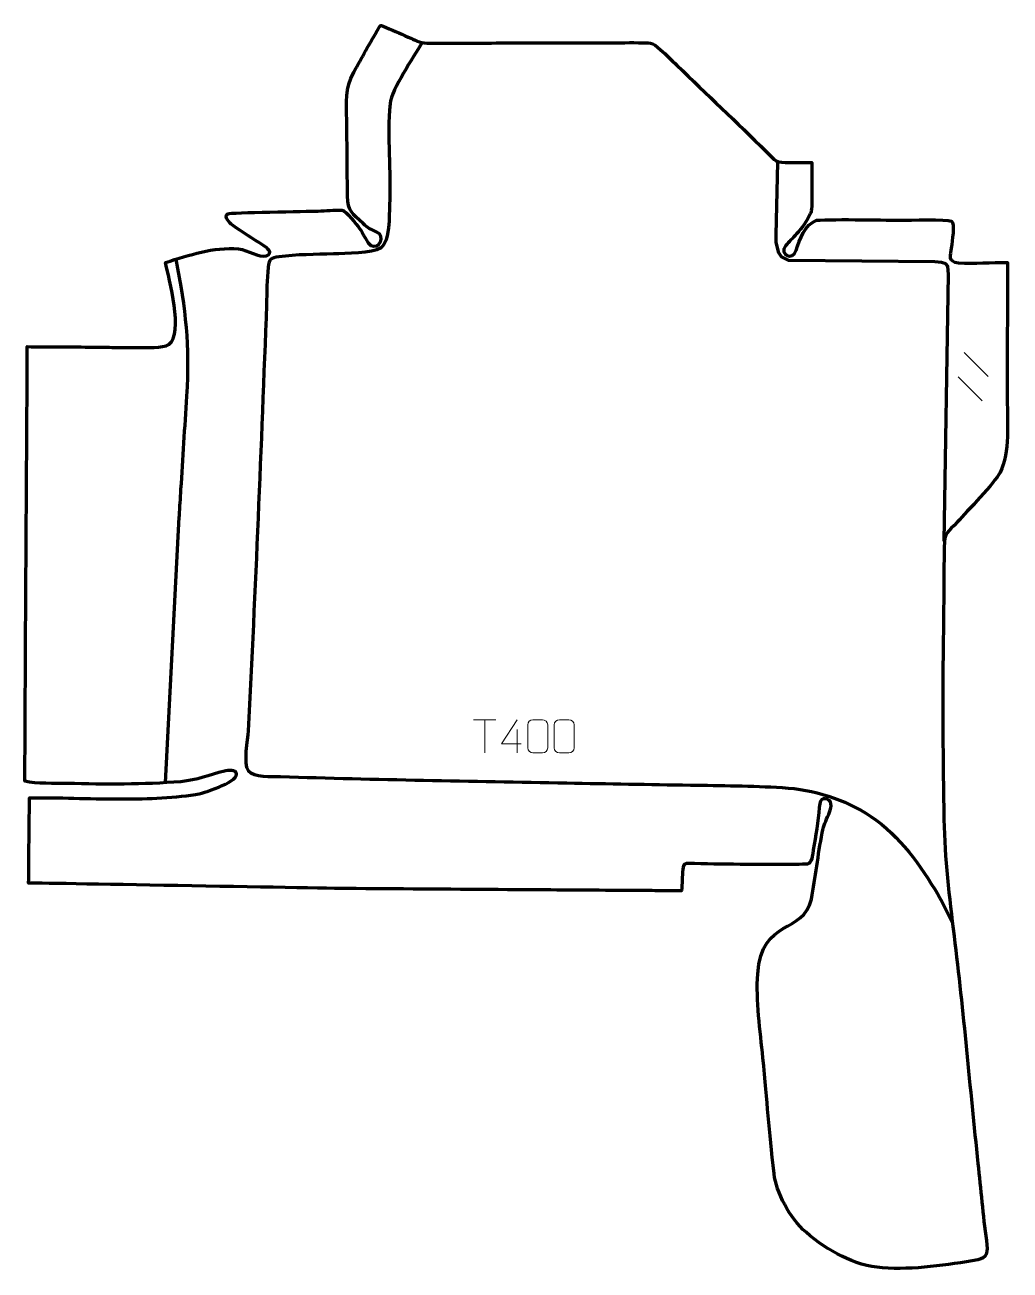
# Model space of a CAD drawing. Header units: millimetres. Extents: x 1081 to 1823, y -112 to 826.
import ezdxf

# ---------------------------------------------------------------- set-up
doc = ezdxf.new("R2010")
doc.units = ezdxf.units.MM
doc.header["$MEASUREMENT"] = 0
doc.layers.add('layer 2', color=7, linetype='Continuous')
doc.layers.add('layer 3', color=7, linetype='Continuous')

msp = doc.modelspace()

# ---------------------------------------------------------------- linework, layer by layer
at = {"layer": 'layer 2', "color": 142, "lineweight": 158}
for points, knots in [([(1379.9791, 812.68), (1373.4302, 801.898), (1357.4107, 778.4661), (1355.8701, 766.966), (1355.8701, 766.966), (1353.5635, 741.659), (1356.6197, 716.1515), (1355.5381, 690.6159), (1355.5381, 690.6159), (1355.2757, 683.1423), (1355.6332, 662.9581), (1349.1942, 658.4705), (1349.1942, 658.4705), (1342.0515, 653.9586), (1322.5558, 654.2792), (1313.2612, 653.8037), (1313.2612, 653.8037), (1300.0716, 653.2556), (1284.9551, 653.4835), (1272.0589, 651.6125), (1272.0589, 651.6125), (1266.0358, 650.7386), (1264.8816, 650.2461), (1263.9908, 643.4894), (1263.9908, 643.4894), (1262.9623, 634.9879), (1263.0654, 624.4179), (1262.7432, 615.6449), (1262.7432, 615.6449), (1258.7504, 508.6071), (1254.3982, 401.3421), (1248.8775, 294.3766), (1248.8775, 294.3766), (1248.4613, 287.8418), (1244.9492, 269.2584), (1248.8634, 264.427), (1248.8634, 264.427), (1253.3516, 258.8869), (1266.5131, 260.1834), (1273.299, 259.9531), (1273.299, 259.9531), (1345.1579, 257.5952), (1417.3015, 256.6311), (1489.2076, 255.1738), (1489.2076, 255.1738), (1520.2526, 254.5446), (1551.2999, 254.0483), (1582.3477, 253.5797), (1582.3477, 253.5797), (1605.1575, 253.2358), (1628.9631, 252.9755), (1651.6896, 251.6549), (1651.6896, 251.6549), (1675.6922, 250.26), (1698.3544, 243.1302), (1718.4915, 229.928), (1718.4915, 229.928), (1740.5078, 214.8654), (1755.6763, 193.3719), (1769.1511, 170.7788), (1769.1511, 170.7788), (1773.029, 164.2362), (1776.3226, 157.5337), (1779.5156, 150.6401)], [0, 0, 0, 0, 0.05882353, 0.05882353, 0.05882353, 0.05882353, 0.11764706, 0.11764706, 0.11764706, 0.11764706, 0.17647059, 0.17647059, 0.17647059, 0.17647059, 0.23529412, 0.23529412, 0.23529412, 0.23529412, 0.29411765, 0.29411765, 0.29411765, 0.29411765, 0.35294118, 0.35294118, 0.35294118, 0.35294118, 0.41176471, 0.41176471, 0.41176471, 0.41176471, 0.47058824, 0.47058824, 0.47058824, 0.47058824, 0.52941176, 0.52941176, 0.52941176, 0.52941176, 0.58823529, 0.58823529, 0.58823529, 0.58823529, 0.64705882, 0.64705882, 0.64705882, 0.64705882, 0.70588235, 0.70588235, 0.70588235, 0.70588235, 0.76470588, 0.76470588, 0.76470588, 0.76470588, 0.82352941, 0.82352941, 0.82352941, 0.82352941, 0.88235294, 0.88235294, 0.88235294, 0.88235294, 1, 1, 1, 1]), ([(1773.7439, 437.4033), (1773.7439, 437.4033), (1777.0737, 638.376), (1777.0737, 638.376), (1777.0737, 638.376), (1777.0737, 638.376), (1776.4579, 644.6277), (1776.4579, 644.6277), (1776.4579, 644.6277), (1776.4579, 644.6277), (1774.961, 646.2566), (1774.961, 646.2566), (1774.961, 646.2566), (1774.961, 646.2566), (1771.8352, 647.3133), (1771.8352, 647.3133), (1771.8352, 647.3133), (1771.8352, 647.3133), (1766.7722, 647.7535), (1766.7722, 647.7535), (1766.7722, 647.7535), (1766.7722, 647.7535), (1656.7076, 648.7223), (1656.7076, 648.7223), (1656.7076, 648.7223), (1656.7076, 648.7223), (1651.0723, 651.7161), (1651.0723, 651.7161), (1651.0723, 651.7161), (1651.0723, 651.7161), (1649.047, 654.6218), (1649.047, 654.6218), (1649.047, 654.6218), (1649.047, 654.6218), (1647.1099, 662.2823), (1647.1099, 662.2823), (1647.1099, 662.2823), (1647.1099, 662.2823), (1647.1099, 668.2698), (1647.1099, 668.2698), (1647.1099, 668.2698), (1647.1099, 668.2698), (1648.2724, 722.6913), (1648.2724, 722.6913)], [0, 0, 0, 0, 0.08333333, 0.08333333, 0.08333333, 0.08333333, 0.16666667, 0.16666667, 0.16666667, 0.16666667, 0.25, 0.25, 0.25, 0.25, 0.33333333, 0.33333333, 0.33333333, 0.33333333, 0.41666667, 0.41666667, 0.41666667, 0.41666667, 0.5, 0.5, 0.5, 0.5, 0.58333333, 0.58333333, 0.58333333, 0.58333333, 0.66666667, 0.66666667, 0.66666667, 0.66666667, 0.75, 0.75, 0.75, 0.75, 0.83333333, 0.83333333, 0.83333333, 0.83333333, 1, 1, 1, 1]), ([(1194.3495, 649.7382), (1201.852, 611.473), (1204.8043, 585.6771), (1202.4204, 546.4971), (1202.4204, 546.4971), (1200.9963, 523.092), (1199.4254, 499.6961), (1197.9963, 476.2913), (1197.9963, 476.2913), (1197.5919, 469.6592), (1197.1876, 463.0271), (1196.7834, 456.395), (1196.7834, 456.395), (1196.7834, 456.395), (1196.7255, 455.4476), (1196.7255, 455.4476), (1196.7255, 455.4476), (1196.7255, 455.4476), (1186.4382, 255.5968), (1186.4382, 255.5968)], [0, 0, 0, 0, 0.16666667, 0.16666667, 0.16666667, 0.16666667, 0.33333333, 0.33333333, 0.33333333, 0.33333333, 0.5, 0.5, 0.5, 0.5, 0.66666667, 0.66666667, 0.66666667, 0.66666667, 1, 1, 1, 1])]:
    msp.add_open_spline(points, degree=3, knots=knots, dxfattribs=at)
at = {"layer": 'layer 2', "color": 142, "lineweight": 9}
for points in [[(1806.9229, 561.4687), (1806.9229, 561.4687), (1788.9061, 579.4856), (1788.9061, 579.4856)], [(1806.9229, 561.4687), (1806.9229, 561.4687), (1788.9061, 579.4856), (1788.9061, 579.4856)], [(1802.3781, 543.1848), (1802.3781, 543.1848), (1784.3612, 561.2017), (1784.3612, 561.2017)], [(1802.3781, 543.1848), (1802.3781, 543.1848), (1784.3612, 561.2017), (1784.3612, 561.2017)], [(1418.8229, 302.7229), (1418.8229, 302.7229), (1435.7826, 302.7229), (1435.7826, 302.7229)], [(1427.3029, 277.8333), (1427.3029, 277.8333), (1427.3029, 302.7465), (1427.3029, 302.7465)], [(1451.73, 295.4592), (1451.73, 295.4592), (1451.73, 277.8231), (1451.73, 277.8231)]]:
    msp.add_open_spline(points, degree=3, dxfattribs=at)
for points, knots in [([(1454.6692, 284.7155), (1454.6692, 284.7155), (1439.8715, 284.7155), (1439.8715, 284.7155), (1439.8715, 284.7155), (1439.8715, 284.7155), (1451.73, 302.7567), (1451.73, 302.7567)], [0, 0, 0, 0, 0.33333333, 0.33333333, 0.33333333, 0.33333333, 1, 1, 1, 1]), ([(1463.6631, 302.7689), (1466.0254, 302.7689), (1468.388, 302.7689), (1470.7507, 302.7689), (1470.7507, 302.7689), (1472.728, 302.8044), (1474.7508, 301.3126), (1474.7778, 298.8744), (1474.7778, 298.8744), (1474.7774, 293.1263), (1474.7774, 287.3779), (1474.7778, 281.629), (1474.7778, 281.629), (1474.6359, 279.3051), (1472.9323, 277.8252), (1470.7507, 277.8144), (1470.7507, 277.8144), (1468.3822, 277.8148), (1466.0136, 277.8148), (1463.6454, 277.8144), (1463.6454, 277.8144), (1461.6901, 277.709), (1459.687, 279.5939), (1459.6983, 281.6116), (1459.6983, 281.6116), (1459.6987, 287.3829), (1459.6987, 293.1538), (1459.6983, 298.9242), (1459.6983, 298.9242), (1459.7026, 301.0628), (1461.4768, 302.7824), (1463.6631, 302.7689)], [0, 0, 0, 0, 0.11111111, 0.11111111, 0.11111111, 0.11111111, 0.22222222, 0.22222222, 0.22222222, 0.22222222, 0.33333333, 0.33333333, 0.33333333, 0.33333333, 0.44444444, 0.44444444, 0.44444444, 0.44444444, 0.55555556, 0.55555556, 0.55555556, 0.55555556, 0.66666667, 0.66666667, 0.66666667, 0.66666667, 0.77777778, 0.77777778, 0.77777778, 0.77777778, 1, 1, 1, 1]), ([(1483.6307, 302.7689), (1485.993, 302.7689), (1488.3557, 302.7689), (1490.7184, 302.7689), (1490.7184, 302.7689), (1492.6956, 302.8044), (1494.7184, 301.3126), (1494.7454, 298.8744), (1494.7454, 298.8744), (1494.745, 293.1263), (1494.745, 287.3779), (1494.7454, 281.629), (1494.7454, 281.629), (1494.6035, 279.3051), (1492.8999, 277.8252), (1490.7184, 277.8144), (1490.7184, 277.8144), (1488.3498, 277.8148), (1485.9812, 277.8148), (1483.613, 277.8144), (1483.613, 277.8144), (1481.6577, 277.709), (1479.6546, 279.5939), (1479.666, 281.6116), (1479.666, 281.6116), (1479.6663, 287.3829), (1479.6663, 293.1538), (1479.666, 298.9242), (1479.666, 298.9242), (1479.6703, 301.0628), (1481.4444, 302.7824), (1483.6307, 302.7689)], [0, 0, 0, 0, 0.11111111, 0.11111111, 0.11111111, 0.11111111, 0.22222222, 0.22222222, 0.22222222, 0.22222222, 0.33333333, 0.33333333, 0.33333333, 0.33333333, 0.44444444, 0.44444444, 0.44444444, 0.44444444, 0.55555556, 0.55555556, 0.55555556, 0.55555556, 0.66666667, 0.66666667, 0.66666667, 0.66666667, 0.77777778, 0.77777778, 0.77777778, 0.77777778, 1, 1, 1, 1])]:
    msp.add_open_spline(points, degree=3, knots=knots, dxfattribs=at)
at = {"layer": 'layer 3', "color": 242, "lineweight": 158}
msp.add_open_spline([(1637.0236, 48.0852), (1640.4312, 12.9745), (1641.5979, -4.4649), (1645.4971, -39.4927), (1645.4971, -39.4927), (1646.9931, -52.9318), (1657.2547, -73.0367), (1669.5479, -83.4555), (1669.5479, -83.4555), (1686.3726, -97.7149), (1705.5654, -108.5971), (1727.2587, -110.2315), (1727.2587, -110.2315), (1750.0582, -111.9492), (1776.5592, -108.1896), (1799.0928, -104.1489), (1799.0928, -104.1489), (1806.0491, -102.9015), (1806.9688, -98.7961), (1805.6087, -89.6887), (1805.6087, -89.6887), (1802.8034, -70.6754), (1801.2819, -50.8096), (1799.2035, -31.6184), (1799.2035, -31.6184), (1793.0259, 25.5841), (1788.3006, 82.6601), (1781.2193, 139.8072), (1781.2193, 139.8072), (1777.5825, 169.1568), (1774.0908, 198.0932), (1773.5627, 227.7164), (1773.5627, 227.7164), (1772.9069, 271.7941), (1772.2505, 315.5872), (1773.0106, 359.6784), (1773.0106, 359.6784), (1773.4183, 384.0546), (1773.4638, 408.4168), (1773.7208, 432.7913), (1773.7208, 432.7913), (1773.8418, 444.2676), (1776.4448, 443.8706), (1783.7321, 451.8971), (1783.7321, 451.8971), (1790.8561, 459.7285), (1811.8419, 481.3496), (1815.9214, 489.1199), (1815.9214, 489.1199), (1823.4533, 504.5825), (1821.2913, 526.8827), (1821.2921, 543.9727), (1821.2921, 543.9727), (1821.2935, 578.4555), (1821.3881, 612.913), (1821.4557, 647.393), (1821.4557, 647.393), (1809.2678, 647.2803), (1796.5528, 646.6138), (1784.4332, 647.034), (1784.4332, 647.034), (1775.9055, 648.5945), (1778.2549, 651.8303), (1779.2565, 659.3174), (1779.2565, 659.3174), (1779.6534, 662.2851), (1781.9122, 677.0504), (1779.2986, 678.4846), (1779.2986, 678.4846), (1775.5273, 680.0295), (1747.533, 679.2467), (1740.7165, 679.2163), (1740.7165, 679.2163), (1734.0108, 679.2054), (1690.7439, 680.145), (1677.5051, 679.1848), (1677.5051, 679.1848), (1668.6986, 675.7489), (1664.7368, 664.8067), (1662.1671, 656.4847), (1662.1671, 656.4847), (1659.6504, 648.3344), (1648.9373, 653.2102), (1654.1619, 659.9162), (1654.1619, 659.9162), (1656.3038, 662.6655), (1659.971, 665.852), (1662.4924, 668.8113), (1662.4924, 668.8113), (1666.391, 673.3873), (1670.3084, 678.4163), (1672.7754, 683.9254), (1672.7754, 683.9254), (1673.2482, 685.1249), (1673.4877, 686.0217), (1673.7645, 687.2714), (1673.7645, 687.2714), (1674.3773, 694.3005), (1673.845, 703.1927), (1673.945, 710.5244), (1673.945, 710.5244), (1674.0008, 714.6253), (1674.0957, 718.4799), (1673.9726, 722.5954), (1673.9726, 722.5954), (1667.0856, 722.8586), (1660.6194, 722.6383), (1653.7788, 722.6168), (1653.7788, 722.6168), (1645.7937, 722.8008), (1644.8452, 725.8816), (1639.3573, 731.2279), (1639.3573, 731.2279), (1617.1371, 752.8747), (1594.6095, 774.3987), (1572.2638, 795.9388), (1572.2638, 795.9388), (1568.165, 799.8899), (1564.0484, 803.8155), (1559.8918, 807.7059), (1559.8918, 807.7059), (1553.3332, 813.8359), (1551.6571, 812.8966), (1543.2596, 812.9721), (1543.2596, 812.9721), (1534.0667, 813.0548), (1524.8805, 812.9011), (1515.6884, 812.8677), (1515.6884, 812.8677), (1509.2456, 812.8484), (1502.8019, 812.8094), (1496.3594, 812.7987), (1496.3594, 812.7987), (1496.3594, 812.7987), (1496.0193, 812.7981), (1496.0193, 812.7981), (1496.0193, 812.7981), (1489.9954, 812.792), (1483.9715, 812.7859), (1477.9475, 812.7798), (1477.9475, 812.7798), (1459.2416, 812.7607), (1440.5356, 812.7416), (1421.8296, 812.7227), (1421.8296, 812.7227), (1409.2603, 812.7042), (1396.1965, 812.3302), (1383.6917, 812.6608), (1383.6917, 812.6608), (1377.8779, 812.8144), (1374.8269, 814.8806), (1369.571, 817.1739), (1369.571, 817.1739), (1363.4137, 819.8844), (1356.8295, 823.0495), (1350.6238, 825.4574), (1350.6238, 825.4574), (1348.2703, 826.3707), (1348.538, 825.9732), (1346.9111, 823.2165), (1346.9111, 823.2165), (1340.6694, 812.5564), (1334.4936, 801.467), (1328.5076, 790.6475), (1328.5076, 790.6475), (1321.6621, 777.9371), (1322.9463, 768.4983), (1323.2074, 754.6204), (1323.2074, 754.6204), (1323.5459, 735.5329), (1323.6165, 716.4759), (1323.778, 697.3899), (1323.778, 697.3899), (1323.8772, 685.6542), (1327.706, 684.1407), (1335.5187, 676.6169), (1335.5187, 676.6169), (1339.5366, 672.7475), (1340.6169, 672.8109), (1345.5396, 670.5608), (1345.5396, 670.5608), (1353.2456, 666.9614), (1347.7396, 657.0466), (1341.5042, 660.152), (1341.5042, 660.152), (1338.533, 662.1603), (1335.4473, 669.5376), (1332.7971, 673.0495), (1332.7971, 673.0495), (1330.696, 675.834), (1322.8122, 686.4348), (1319.5956, 686.7067), (1319.5956, 686.7067), (1314.334, 687.0135), (1307.2759, 686.2723), (1301.722, 686.119), (1301.722, 686.119), (1293.9893, 685.9132), (1235.1871, 685.0329), (1233.5716, 684.0284), (1233.5716, 684.0284), (1230.1785, 681.9187), (1235.1428, 677.0567), (1236.9602, 675.6206), (1236.9602, 675.6206), (1244.5637, 670.047), (1252.5297, 665.3656), (1260.3865, 660.2019), (1260.3865, 660.2019), (1263.0286, 658.4569), (1268.3645, 654.423), (1262.6997, 652.3559), (1262.6997, 652.3559), (1257.0888, 650.8713), (1248.7996, 656.8255), (1241.7086, 657.5289), (1241.7086, 657.5289), (1222.1956, 659.2648), (1204.8701, 652.8946), (1186.6226, 647.3872), (1186.6226, 647.3872), (1189.2056, 635.028), (1200.5822, 593.8279), (1189.1774, 585.5046), (1189.1774, 585.5046), (1184.1561, 582.6371), (1172.172, 583.3447), (1166.0238, 583.2729), (1166.0238, 583.2729), (1160.0259, 583.2028), (1154.0372, 583.2486), (1148.0401, 583.3485), (1148.0401, 583.3485), (1142.6703, 583.4449), (1137.3038, 583.5457), (1131.9331, 583.5946), (1131.9331, 583.5946), (1116.9779, 583.7194), (1097.3415, 583.7955), (1082.3863, 583.9205), (1082.3863, 583.9205), (1081.7779, 476.3372), (1081.0253, 368.7357), (1080.5534, 261.1541), (1080.5534, 261.1541), (1080.5466, 259.6068), (1080.5537, 258.0675), (1080.5726, 256.5203), (1080.5726, 256.5203), (1089.5509, 254.2693), (1103.0007, 255.0447), (1112.6468, 254.7749), (1112.6468, 254.7749), (1141.1485, 253.9778), (1169.8022, 253.815), (1198.2414, 256.1032), (1198.2414, 256.1032), (1210.5048, 257.1047), (1219.4633, 261.3308), (1231.0802, 264.038), (1231.0802, 264.038), (1233.4163, 264.5671), (1240.2647, 265.6933), (1240.1947, 261.6357), (1240.1947, 261.6357), (1240.0883, 255.4667), (1214.7428, 247.1976), (1209.0784, 246.3527), (1209.0784, 246.3527), (1190.8593, 243.7211), (1169.5433, 243.0349), (1150.9715, 243.0728), (1150.9715, 243.0728), (1128.6816, 243.1354), (1106.4234, 244.1753), (1084.1304, 244.0118), (1084.1304, 244.0118), (1083.6526, 228.7918), (1083.5946, 195.0012), (1083.3698, 179.7386), (1083.3698, 179.7386), (1102.8472, 179.4908), (1309.981, 175.6267), (1329.4664, 175.4948), (1329.4664, 175.4948), (1329.4664, 175.4948), (1330.4257, 175.4883), (1330.4257, 175.4883), (1330.4257, 175.4883), (1368.4748, 175.23), (1406.5241, 174.9715), (1444.5733, 174.713), (1444.5733, 174.713), (1456.9394, 174.629), (1469.3053, 174.545), (1481.6713, 174.461), (1481.6713, 174.461), (1487.6958, 174.4201), (1493.7203, 174.3791), (1499.7447, 174.3382), (1499.7447, 174.3382), (1512.1106, 174.2542), (1524.4767, 174.1703), (1536.8427, 174.0862), (1536.8427, 174.0862), (1543.1842, 174.0432), (1549.5258, 174.0002), (1555.8673, 173.957), (1555.8673, 173.957), (1562.3867, 173.9128), (1569.3115, 173.7049), (1575.7845, 173.8814), (1575.7845, 173.8814), (1576.1036, 179.3146), (1576.2709, 184.5831), (1576.549, 189.9833), (1576.549, 189.9833), (1576.8397, 195.6276), (1580.2072, 194.5141), (1585.3605, 194.3792), (1585.3605, 194.3792), (1611.459, 193.6255), (1638.3635, 193.6501), (1664.4108, 193.7018), (1664.4108, 193.7018), (1672.1119, 194.2638), (1672.741, 192.627), (1674.4161, 201.0429), (1674.4161, 201.0429), (1674.7242, 202.5913), (1674.7689, 203.1352), (1675.0258, 204.6933), (1675.0258, 204.6933), (1677.0026, 215.2841), (1678.4071, 225.9761), (1679.5481, 236.6865), (1679.5481, 236.6865), (1679.934, 240.3801), (1680.5954, 244.4843), (1685.4754, 242.9032), (1685.4754, 242.9032), (1690.3029, 240.8744), (1688.1876, 235.3535), (1686.6802, 231.5962), (1686.6802, 231.5962), (1684.2739, 225.5986), (1683.1223, 224.215), (1681.7349, 217.5672), (1681.7349, 217.5672), (1678.569, 200.9954), (1676.7893, 184.0385), (1673.5816, 167.6419), (1673.5816, 167.6419), (1667.6535, 140.6702), (1636.1957, 153.9048), (1633.1602, 111.3583), (1633.1602, 111.3583), (1631.7335, 91.3621), (1635.0512, 68.1819), (1637.0236, 48.0852)], degree=3, knots=[0, 0, 0, 0, 0.01098901, 0.01098901, 0.01098901, 0.01098901, 0.02197802, 0.02197802, 0.02197802, 0.02197802, 0.03296703, 0.03296703, 0.03296703, 0.03296703, 0.04395604, 0.04395604, 0.04395604, 0.04395604, 0.05494505, 0.05494505, 0.05494505, 0.05494505, 0.06593407, 0.06593407, 0.06593407, 0.06593407, 0.07692308, 0.07692308, 0.07692308, 0.07692308, 0.08791209, 0.08791209, 0.08791209, 0.08791209, 0.0989011, 0.0989011, 0.0989011, 0.0989011, 0.10989011, 0.10989011, 0.10989011, 0.10989011, 0.12087912, 0.12087912, 0.12087912, 0.12087912, 0.13186813, 0.13186813, 0.13186813, 0.13186813, 0.14285714, 0.14285714, 0.14285714, 0.14285714, 0.15384615, 0.15384615, 0.15384615, 0.15384615, 0.16483516, 0.16483516, 0.16483516, 0.16483516, 0.17582418, 0.17582418, 0.17582418, 0.17582418, 0.18681319, 0.18681319, 0.18681319, 0.18681319, 0.1978022, 0.1978022, 0.1978022, 0.1978022, 0.20879121, 0.20879121, 0.20879121, 0.20879121, 0.21978022, 0.21978022, 0.21978022, 0.21978022, 0.23076923, 0.23076923, 0.23076923, 0.23076923, 0.24175824, 0.24175824, 0.24175824, 0.24175824, 0.25274725, 0.25274725, 0.25274725, 0.25274725, 0.26373626, 0.26373626, 0.26373626, 0.26373626, 0.27472527, 0.27472527, 0.27472527, 0.27472527, 0.28571429, 0.28571429, 0.28571429, 0.28571429, 0.2967033, 0.2967033, 0.2967033, 0.2967033, 0.30769231, 0.30769231, 0.30769231, 0.30769231, 0.31868132, 0.31868132, 0.31868132, 0.31868132, 0.32967033, 0.32967033, 0.32967033, 0.32967033, 0.34065934, 0.34065934, 0.34065934, 0.34065934, 0.35164835, 0.35164835, 0.35164835, 0.35164835, 0.36263736, 0.36263736, 0.36263736, 0.36263736, 0.37362637, 0.37362637, 0.37362637, 0.37362637, 0.38461538, 0.38461538, 0.38461538, 0.38461538, 0.3956044, 0.3956044, 0.3956044, 0.3956044, 0.40659341, 0.40659341, 0.40659341, 0.40659341, 0.41758242, 0.41758242, 0.41758242, 0.41758242, 0.42857143, 0.42857143, 0.42857143, 0.42857143, 0.43956044, 0.43956044, 0.43956044, 0.43956044, 0.45054945, 0.45054945, 0.45054945, 0.45054945, 0.46153846, 0.46153846, 0.46153846, 0.46153846, 0.47252747, 0.47252747, 0.47252747, 0.47252747, 0.48351648, 0.48351648, 0.48351648, 0.48351648, 0.49450549, 0.49450549, 0.49450549, 0.49450549, 0.50549451, 0.50549451, 0.50549451, 0.50549451, 0.51648352, 0.51648352, 0.51648352, 0.51648352, 0.52747253, 0.52747253, 0.52747253, 0.52747253, 0.53846154, 0.53846154, 0.53846154, 0.53846154, 0.54945055, 0.54945055, 0.54945055, 0.54945055, 0.56043956, 0.56043956, 0.56043956, 0.56043956, 0.57142857, 0.57142857, 0.57142857, 0.57142857, 0.58241758, 0.58241758, 0.58241758, 0.58241758, 0.59340659, 0.59340659, 0.59340659, 0.59340659, 0.6043956, 0.6043956, 0.6043956, 0.6043956, 0.61538462, 0.61538462, 0.61538462, 0.61538462, 0.62637363, 0.62637363, 0.62637363, 0.62637363, 0.63736264, 0.63736264, 0.63736264, 0.63736264, 0.64835165, 0.64835165, 0.64835165, 0.64835165, 0.65934066, 0.65934066, 0.65934066, 0.65934066, 0.67032967, 0.67032967, 0.67032967, 0.67032967, 0.68131868, 0.68131868, 0.68131868, 0.68131868, 0.69230769, 0.69230769, 0.69230769, 0.69230769, 0.7032967, 0.7032967, 0.7032967, 0.7032967, 0.71428571, 0.71428571, 0.71428571, 0.71428571, 0.72527473, 0.72527473, 0.72527473, 0.72527473, 0.73626374, 0.73626374, 0.73626374, 0.73626374, 0.74725275, 0.74725275, 0.74725275, 0.74725275, 0.75824176, 0.75824176, 0.75824176, 0.75824176, 0.76923077, 0.76923077, 0.76923077, 0.76923077, 0.78021978, 0.78021978, 0.78021978, 0.78021978, 0.79120879, 0.79120879, 0.79120879, 0.79120879, 0.8021978, 0.8021978, 0.8021978, 0.8021978, 0.81318681, 0.81318681, 0.81318681, 0.81318681, 0.82417582, 0.82417582, 0.82417582, 0.82417582, 0.83516484, 0.83516484, 0.83516484, 0.83516484, 0.84615385, 0.84615385, 0.84615385, 0.84615385, 0.85714286, 0.85714286, 0.85714286, 0.85714286, 0.86813187, 0.86813187, 0.86813187, 0.86813187, 0.87912088, 0.87912088, 0.87912088, 0.87912088, 0.89010989, 0.89010989, 0.89010989, 0.89010989, 0.9010989, 0.9010989, 0.9010989, 0.9010989, 0.91208791, 0.91208791, 0.91208791, 0.91208791, 0.92307692, 0.92307692, 0.92307692, 0.92307692, 0.93406593, 0.93406593, 0.93406593, 0.93406593, 0.94505495, 0.94505495, 0.94505495, 0.94505495, 0.95604396, 0.95604396, 0.95604396, 0.95604396, 0.96703297, 0.96703297, 0.96703297, 0.96703297, 0.97802198, 0.97802198, 0.97802198, 0.97802198, 1, 1, 1, 1], dxfattribs=at)

doc.saveas('drawing.dxf')
